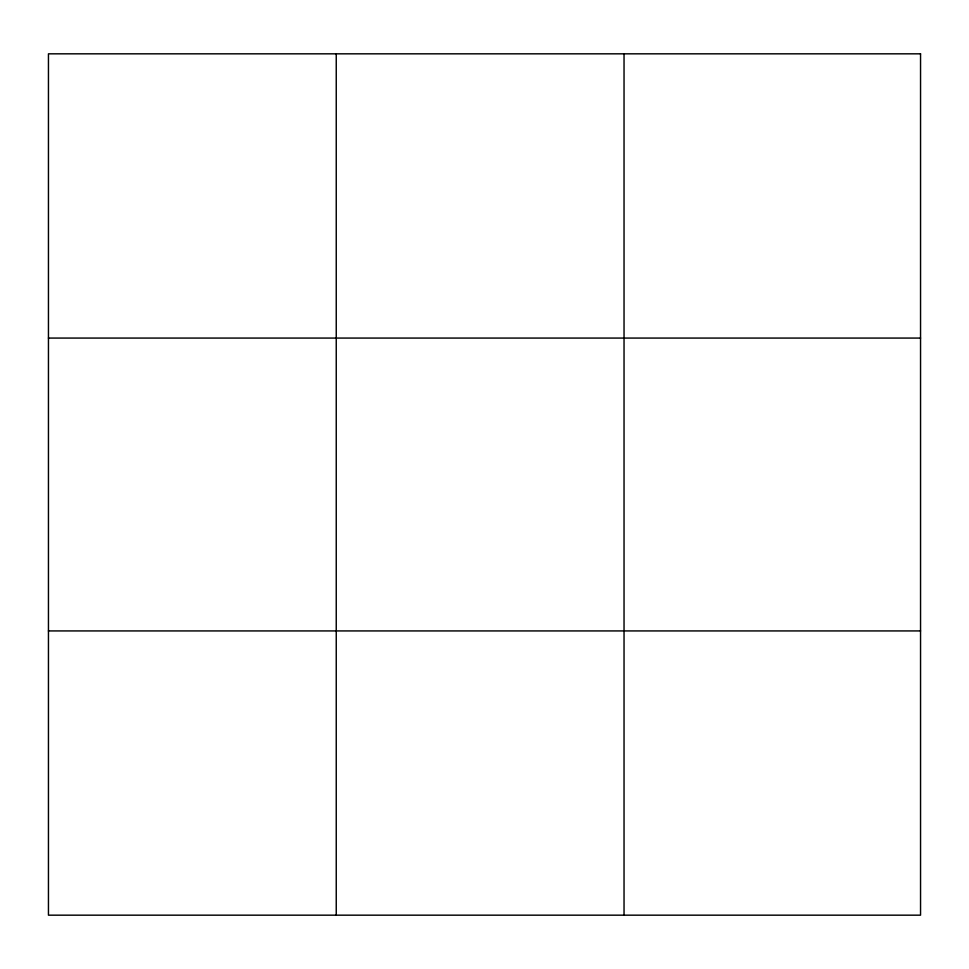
<?xml version="1.0" encoding="UTF-8"?>
<svg xmlns="http://www.w3.org/2000/svg" width="969" height="969" viewBox="0 0 969 969"><rect width="100%" height="100%" fill="white"/><g stroke="black" fill="none" stroke-linecap="round" stroke-linejoin="round"><path stroke-width="1.45" d="M336.243 915.172L336.243 53.828M624.036 915.172L624.036 53.828M48.45 338.072L920.55 338.072M48.45 630.928L920.55 630.928M920.55 53.828L48.45 53.828L48.45 915.172L920.55 915.172L920.55 53.828"/></g></svg>
